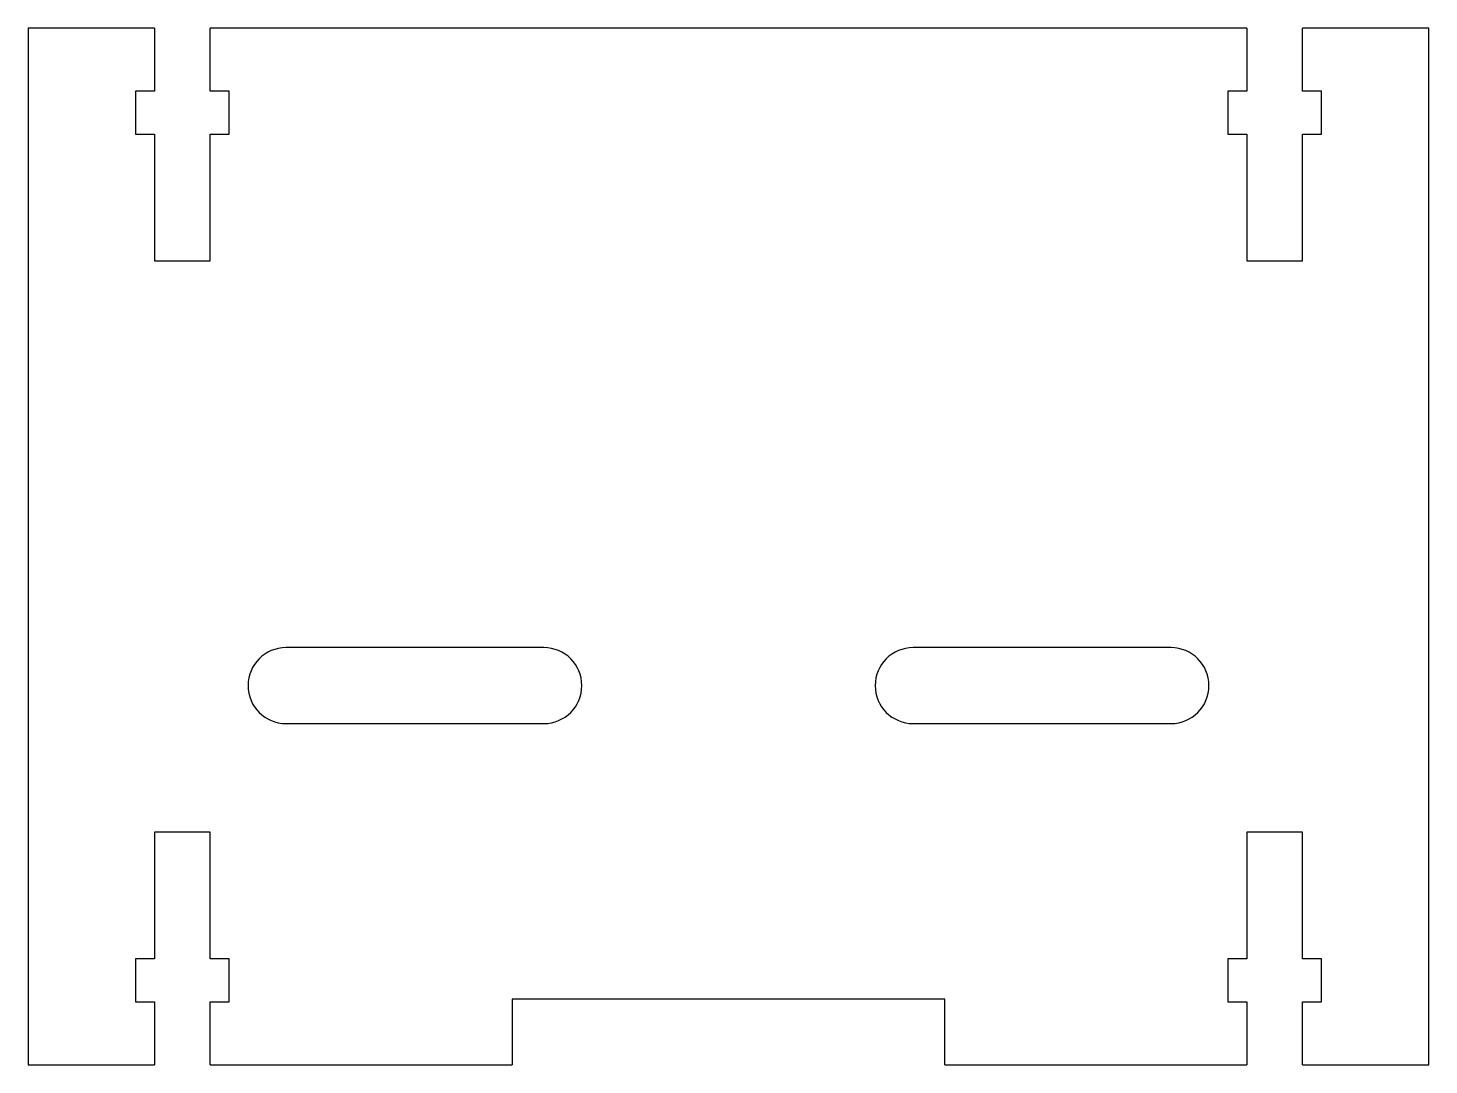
# Model space of a CAD drawing. Header units: millimetres. Extents: x -55 to 55, y -41 to 41.
import ezdxf

# ---------------------------------------------------------------- set-up
doc = ezdxf.new("R2010")
doc.units = ezdxf.units.MM

msp = doc.modelspace()

# ---------------------------------------------------------------- linework, layer by layer
at = {"color": 7, "linetype": 'Continuous', "lineweight": 25}
for p, q in [((-55.4, 41), (-55.4, -41)), ((-45.4, 41), (-55.4, 41)), ((-45.4, 41), (-45.4, 36)), ((-41, 36), (-41, 41)), ((41, 41), (-41, 41)), ((41, 41), (41, 36)), ((45.4, 36), (45.4, 41)), ((55.4, 41), (45.4, 41)), ((55.4, -41), (55.4, 41)), ((-45.4, 36), (-46.9, 36)), ((-46.9, 36), (-46.9, 32.6)), ((-39.5, 36), (-41, 36)), ((-39.5, 32.6), (-39.5, 36)), ((41, 36), (39.5, 36)), ((39.5, 36), (39.5, 32.6)), ((46.9, 36), (45.4, 36)), ((46.9, 32.6), (46.9, 36)), ((-46.9, 32.6), (-45.4, 32.6)), ((-45.4, 32.6), (-45.4, 22.6)), ((-41, 22.6), (-41, 32.6)), ((-41, 32.6), (-39.5, 32.6)), ((39.5, 32.6), (41, 32.6)), ((41, 32.6), (41, 22.6)), ((45.4, 22.6), (45.4, 32.6)), ((45.4, 32.6), (46.9, 32.6)), ((-45.4, 22.6), (-41, 22.6)), ((41, 22.6), (45.4, 22.6)), ((-14.6, -8), (-35, -8)), ((35, -8), (14.6, -8)), ((-35, -14), (-14.6, -14)), ((14.6, -14), (35, -14)), ((-41, -22.6), (-45.4, -22.6)), ((-45.4, -22.6), (-45.4, -32.6)), ((-41, -32.6), (-41, -22.6)), ((45.4, -22.6), (41, -22.6)), ((41, -22.6), (41, -32.6)), ((45.4, -32.6), (45.4, -22.6)), ((-45.4, -32.6), (-46.9, -32.6)), ((-46.9, -32.6), (-46.9, -36)), ((-39.5, -32.6), (-41, -32.6)), ((-39.5, -36), (-39.5, -32.6)), ((41, -32.6), (39.5, -32.6)), ((39.5, -32.6), (39.5, -36)), ((46.9, -32.6), (45.4, -32.6)), ((46.9, -36), (46.9, -32.6)), ((-46.9, -36), (-45.4, -36)), ((-45.4, -36), (-45.4, -41)), ((-41, -41), (-41, -36)), ((-41, -36), (-39.5, -36)), ((17.1, -35.8), (-17.1, -35.8)), ((-17.1, -35.8), (-17.1, -41)), ((17.1, -41), (17.1, -35.8)), ((39.5, -36), (41, -36)), ((41, -36), (41, -41)), ((45.4, -41), (45.4, -36)), ((45.4, -36), (46.9, -36)), ((-55.4, -41), (-45.4, -41)), ((-41, -41), (-17.1, -41)), ((17.1, -41), (41, -41)), ((45.4, -41), (55.4, -41))]:
    msp.add_line(p, q, dxfattribs=at)
for centre, start, end in [((-35, -11), 90, 270), ((-14.6, -11), 270, 90), ((14.6, -11), 90, 270), ((35, -11), 270, 90)]:
    msp.add_arc(centre, 3, start, end, dxfattribs=at)

doc.saveas('drawing.dxf')
